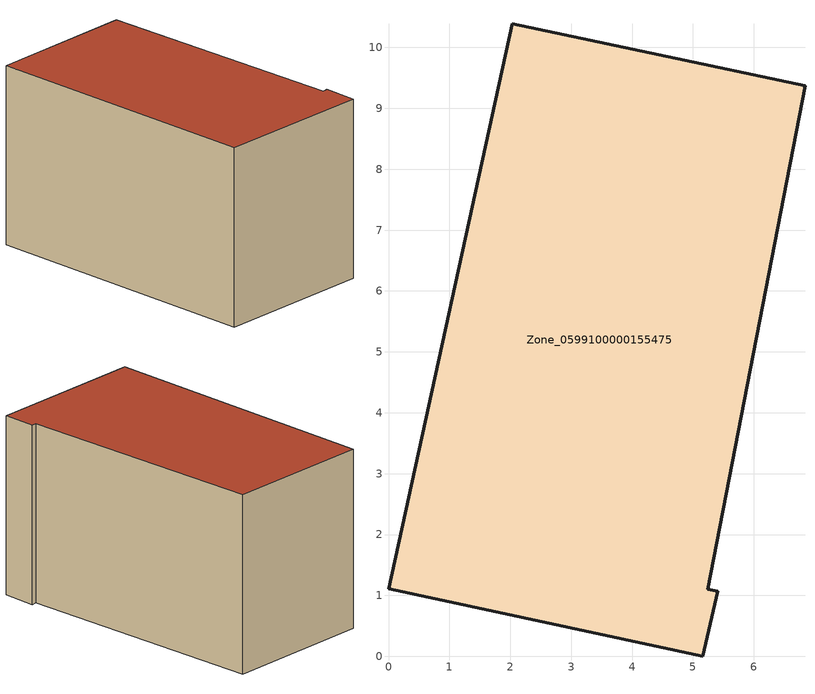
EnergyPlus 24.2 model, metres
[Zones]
Zone_0599100000155475
 floor ground (C_G): 0,1.11 2.03,10.39 6.84,9.37 5.24,1.1 5.41,1.07 5.16,0 z0
 wall outside (C_F): 2.03,10.39 0,1.11 5.16,0 5.41,1.07 5.24,1.1 6.84,9.37 2.03,10.39 z0:5.88
 roof outside (C_R): 0,1.11 5.16,0 5.41,1.07 5.24,1.1 6.84,9.37 2.03,10.39 z5.88
[BUILDING]
Pand.0599100000155475: North Axis=0; Terrain=City; Loads Convergence Tolerance Value=0.04; Temperature Convergence Tolerance Value=0.4; Solar Distribution=FullExterior; Maximum Number of Warmup Days=25; Minimum Number of Warmup Days=1
[Site:Location]
Rotterdam.The.Hague.AP_ZH_NLD Design_Conditions: Latitude=51.96; Longitude=4.45; Time Zone=1; Elevation=-4.5
[SITE:GROUNDTEMPERATURE:BUILDINGSURFACE]
18, 18, 18, 18, 18, 18, 18, 18, 18, 18, 18, 18
[MATERIAL] Thermal Absorptance=0.9; Solar Absorptance=0.7; Visible Absorptance=0.7
Name | Roughness | Thickness | Conductivity | Density | Specific Heat
G.TI.1975-1991 | MediumSmooth | 0.15 | 0.288461 | 540 | 1210
F.TI.1975-1991 | Rough | 0.3 | 0.230769 | 1920 | 840
R.TI.1975-1991 | MediumRough | 0.2 | 0.153846 | 1500 | 1000
[CONSTRUCTION]
C_G: G.TI.1975-1991
C_F: F.TI.1975-1991
C_R: R.TI.1975-1991
[ZONE]
Zone_0599100000155475: Type=1; Multiplier=1; Ceiling Height=Autocalculate; Volume=Autocalculate; Floor Area=autocalculate; Part of Total Floor Area=Yes
[ZONEINFILTRATION:DESIGNFLOWRATE]
Infil_Zone_0599100000155475: Zone or ZoneList or Space or SpaceList=Zone_0599100000155475; Schedule=AlwaysOn; Design Flow Rate Calculation Method=Flow/Area; Flow Rate per Floor Area=0.003; Constant Term Coefficient=1; Temperature Term Coefficient=0; Velocity Term Coefficient=0; Velocity Squared Term Coefficient=0
[HVACTEMPLATE:ZONE:IDEALLOADSAIRSYSTEM]
Zone_0599100000155475: Maximum Heating Supply Air Temperature=50; Minimum Cooling Supply Air Temperature=13; Maximum Heating Supply Air Humidity Ratio=0.0156; Minimum Cooling Supply Air Humidity Ratio=0.0077; Heating Limit=NoLimit; Cooling Limit=NoLimit; Dehumidification Control Type=ConstantSensibleHeatRatio; Cooling Sensible Heat Ratio=0.7; Dehumidification Setpoint=60; Humidification Control Type=None; Humidification Setpoint=30; Outdoor Air Method=None; Outdoor Air Flow Rate per Person=0.00944; Outdoor Air Flow Rate per Zone Floor Area=0; Outdoor Air Flow Rate per Zone=0; Demand Controlled Ventilation Type=None; Outdoor Air Economizer Type=NoEconomizer; Heat Recovery Type=None; Sensible Heat Recovery Effectiveness=0.7; Latent Heat Recovery Effectiveness=0.65
[ZONECONTROL:THERMOSTAT]
ThermostatControl_Zone_0599100000155475: Zone or ZoneList=Zone_0599100000155475; Control Type Schedule=DualSetpointControlType; Control 1=Thermostat_Zone_0599100000155475; Temperature Difference Between Cutout And Setpoint=0
[THERMOSTATSETPOINT:DUALSETPOINT]
Thermostat_Zone_0599100000155475: Heating Setpoint Temperature Schedule=HeatingSetpoint_Zone_0599100000155475; Cooling Setpoint Temperature Schedule=CoolingSetpoint_Zone_0599100000155475
[SCHEDULE:COMPACT]
HeatingSetpoint_Zone_0599100000155475: Through: 12/31, For: AllDays, Until: 24:00, 21
CoolingSetpoint_Zone_0599100000155475: Through: 12/31, For: AllDays, Until: 24:00, 24
DualSetpointControlType: Through: 12/31, For: AllDays, Until: 24:00, 4
AlwaysOn: Through: 12/31, For: AllDays, Until: 24:00, 1
